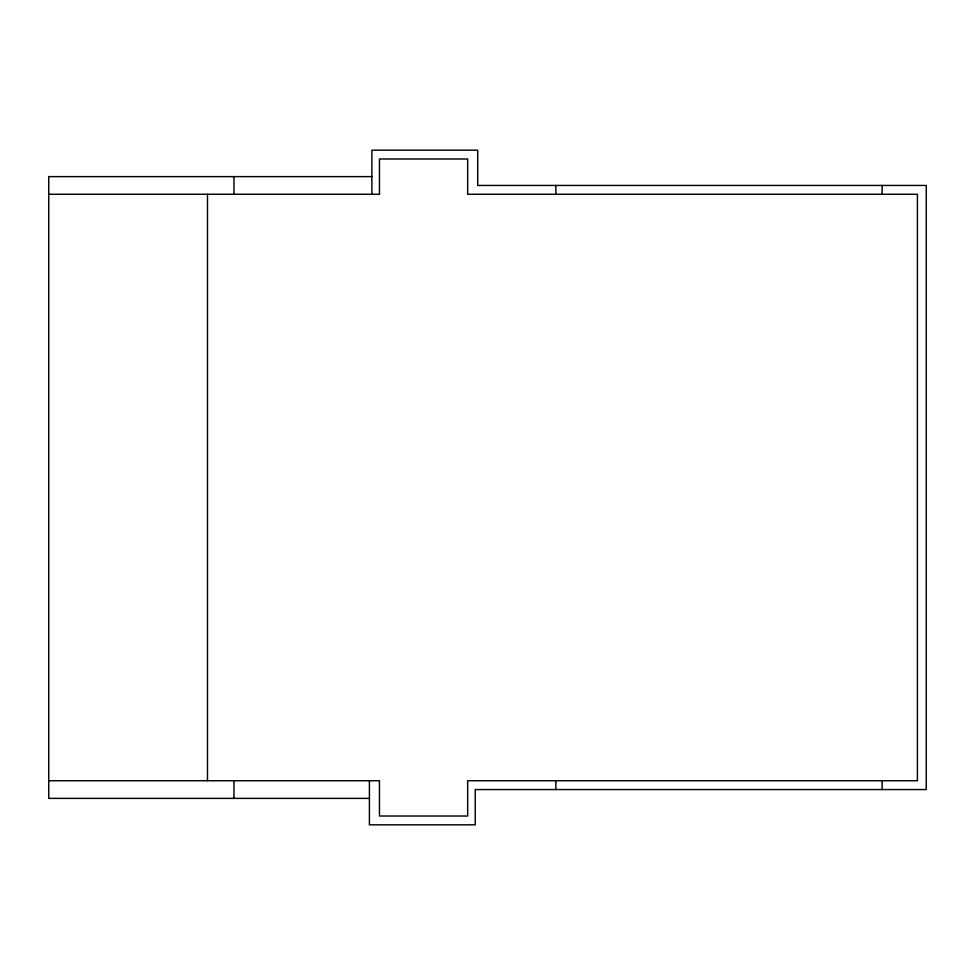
<?xml version="1.0" encoding="UTF-8"?>
<svg xmlns="http://www.w3.org/2000/svg" width="975" height="975" viewBox="0 0 975 975"><rect width="100%" height="100%" fill="white"/><g stroke="black" fill="none" stroke-linecap="round" stroke-linejoin="round"><path stroke-width="1.46" d="M371.889 176.621L48.75 176.621L48.75 798.379L369.415 798.379M48.75 194.269L379.47 194.269L379.47 158.986L467.659 158.986L467.659 194.269L917.426 194.269L917.426 780.731L467.659 780.731L467.659 816.014L379.47 816.014L379.47 780.731L48.75 780.731M882.156 185.445L882.156 194.269M882.156 780.731L882.156 789.555M555.847 185.445L555.847 194.269M555.847 780.731L555.847 789.555M371.889 194.269L371.889 150.174L477.713 150.174L477.713 185.445L926.25 185.445L926.25 789.555L475.239 789.555L475.239 824.826L369.415 824.826L369.415 780.731M233.951 176.621L233.951 194.269M233.951 780.731L233.951 798.379M207.492 194.269L207.492 780.731"/></g></svg>
